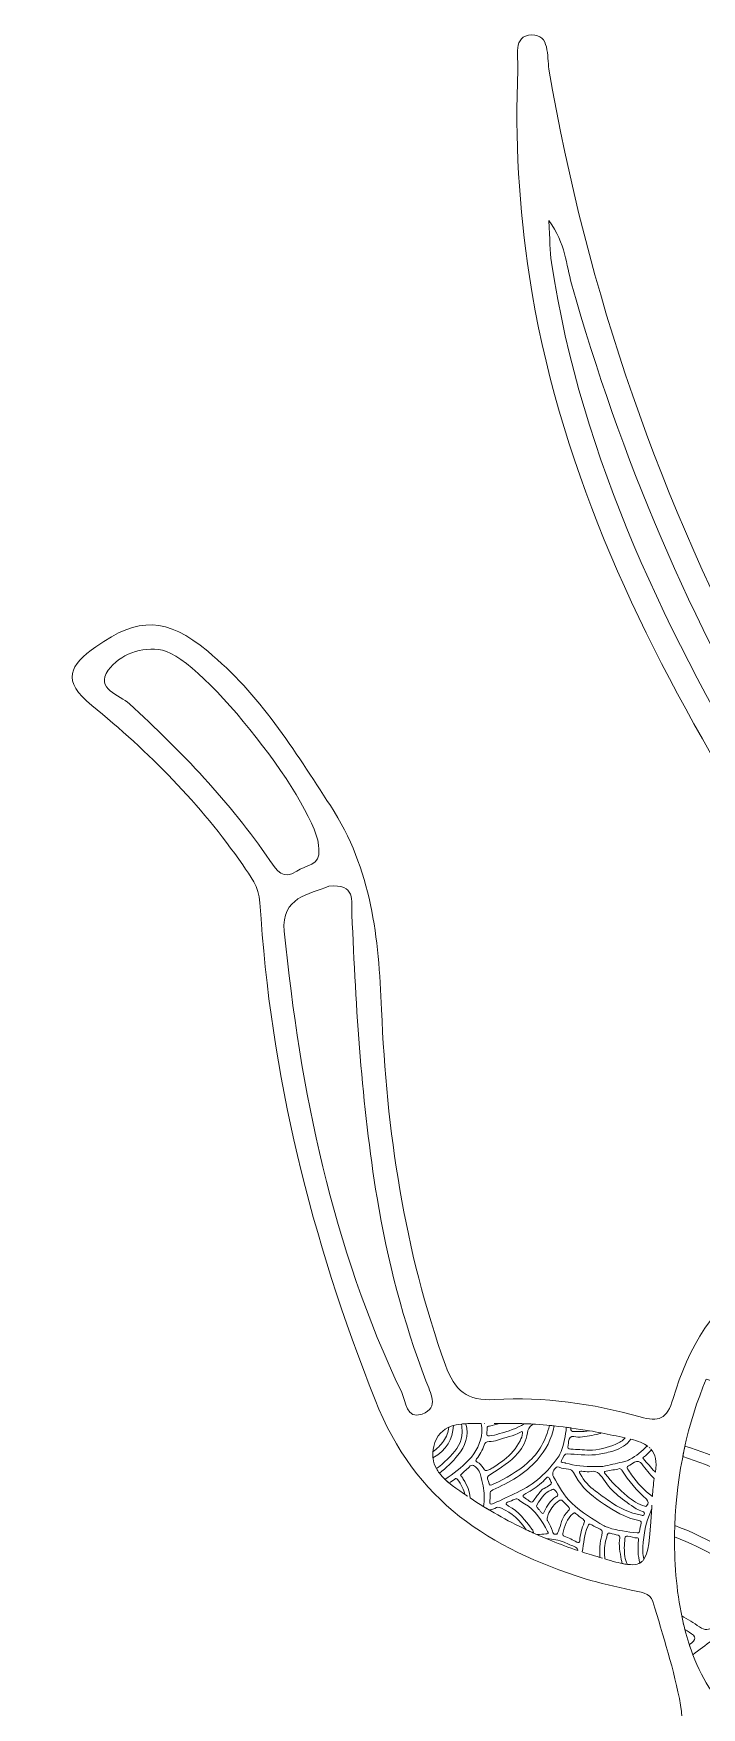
# Model space of a CAD drawing. Extents: x 55 to 1944, y -876 to -124.
# Drawn here: x 55.3 to 195.1, y -484.8 to -134.2 of the extents above; entities that cross this region are included whole.
import ezdxf

# ---------------------------------------------------------------- set-up
doc = ezdxf.new("R2010")
doc.units = 0
doc.header["$MEASUREMENT"] = 0
doc.layers.add('Layer 1', color=7, linetype='Continuous')

# ---------------------------------------------------------------- blocks, each defined once
blk = doc.blocks.new('block 11')
at = {"layer": 'Layer 1', "lineweight": 0}
for points, knots in [([(465.53, -681.74), (455.74, -673.7), (446.63, -664.88), (438.68, -654.95), (433.9, -648.98), (430.92, -643.22), (430.31, -634.54), (427.75, -597.98), (419.68, -562.52), (403.13, -529.38), (397.91, -518.92), (391.98, -509.37), (380.36, -505.09), (369.39, -501.05), (358.79, -495.9), (346.98, -494.41), (336.99, -493.14), (333.99, -488.15), (337.19, -478.57), (338.24, -475.44), (340.22, -472.41), (340.42, -469.25), (340.84, -462.43), (344.61, -460.64), (350.66, -459.22), (374.25, -453.65), (392.23, -442.5), (401.7, -417.59), (413.73, -385.99), (421.8, -353.85), (424.43, -320.38), (424.96, -313.62), (426.73, -308.55), (430.48, -303.45), (439.48, -291.22), (450.22, -280.65), (461.83, -271.01), (466.47, -267.16), (465.74, -264.51), (461.76, -261.01), (453.74, -253.96), (444.7, -253.21), (436.88, -260.48), (415.19, -280.64), (399.55, -304.06), (399.09, -335.07), (399.04, -338.39), (398.92, -341.71), (398.72, -345.01), (397.28, -368.58), (393.46, -391.66), (385.38, -413.96), (383.68, -418.65), (381.35, -420.61), (376.21, -420.28), (368.38, -419.77), (360.3, -419.82), (352.89, -422.31), (343.31, -425.52), (337.3, -424.47), (335.26, -413.28), (334.66, -409.94), (332.41, -406.45), (329.96, -403.96), (322.06, -395.92), (317.16, -386.96), (313.03, -376.07), (309.01, -365.47), (303.76, -355.11), (300.65, -343.95), (300.09, -341.96), (299.09, -339.97), (297.85, -338.32), (295.63, -335.37), (295.74, -333.13), (298.66, -330.71), (310.87, -320.58), (318.38, -307.37), (325.81, -293.43), (341.71, -263.57), (357.48, -233.87), (365.12, -200.58), (369.74, -180.45), (371.11, -160.08), (370.04, -139.51), (369.94, -137.53), (370.46, -134.67), (367.63, -134.44), (364.86, -134.21), (364.77, -136.96), (364.4, -139), (364.23, -139.89), (364.2, -140.8), (364.01, -141.68), (351.55, -198.93), (337.78, -255.61), (297.25, -301.15), (292.68, -306.29), (289.02, -312.32), (285.43, -318.24), (282.91, -322.39), (280.33, -324.21), (275.26, -322.62), (267.33, -320.12), (259.2, -320.49), (251.16, -322.63), (248.58, -323.31), (245.75, -324.56), (244.01, -321.24), (234.85, -303.72), (218.42, -291.67), (209.01, -274.27), (186.45, -232.56), (171.11, -188.42), (163.15, -141.68), (162.69, -139), (163.39, -134.38), (159.53, -134.51), (155.5, -134.64), (156.76, -139.1), (156.64, -141.83), (156.03, -156.32), (156.86, -170.73), (159.06, -185.09), (164.97, -223.62), (181.05, -258.18), (200.68, -291.26), (206.59, -301.22), (208.13, -313.66), (218.74, -321.07), (228.07, -327.59), (234.16, -335.32), (225.61, -347.57), (222.42, -352.15), (224.12, -360.23), (220.81, -364.61), (215.15, -372.09), (210.37, -379.26), (210.68, -388.93), (210.76, -391.48), (208.88, -392.49), (207.13, -393.71), (197.81, -400.22), (192.21, -409.46), (189.13, -420.07), (187.83, -424.52), (186.1, -425.01), (182.2, -423.91), (172.28, -421.12), (162.09, -419.7), (151.81, -420.29), (145.98, -420.63), (143.45, -418.5), (141.49, -413.07), (132.82, -388.98), (129.17, -363.99), (128.1, -338.64), (127.47, -323.53), (126.17, -309.38), (117.4, -295.91), (109.78, -284.21), (102.61, -272.55), (91.74, -263.6), (83.08, -256.47), (77.35, -256.31), (68.32, -262.63), (62.83, -266.47), (61.05, -269.74), (67.45, -274.93), (79.41, -284.63), (90.24, -295.58), (99.05, -308.33), (100.67, -310.69), (102.46, -312.79), (102.67, -316.25), (104.83, -352.29), (113.4, -386.65), (126.75, -420.35), (135.23, -441.78), (150.81, -451.54), (170.72, -457.82), (173.87, -458.82), (177.15, -459.42), (180.37, -460.21), (182.1, -460.63), (184.33, -460.64), (184.91, -462.62), (187.02, -469.79), (189.35, -476.95), (190.7, -484.28), (192.07, -491.73), (187.28, -493.29), (180.71, -494.58), (155.9, -499.48), (133.61, -506.28), (121.87, -533.76), (107.67, -567.01), (99.68, -601.11), (96.64, -636.69), (96.23, -641.45), (95.38, -645.26), (92.7, -649.03), (83.55, -661.93), (72.23, -672.73), (60.49, -683.15), (58.37, -685.03), (55.27, -686.5), (57.64, -690.48), (62.13, -698.05), (75.86, -700.96), (82.91, -695.6), (90.9, -689.54), (98.24, -682.67), (103.4, -674.11), (113.67, -657.07), (122.6, -640.05), (122.3, -618.65), (121.94, -592.74), (126.35, -567.02), (135.64, -542.48), (136.87, -539.22), (137.29, -535.42), (142.46, -535.6), (156.73, -536.11), (170.64, -533.47), (185.48, -529.54), (185.11, -534.46), (184.89, -538.04), (184.58, -541.61), (181.96, -571.96), (180.01, -602.36), (181.05, -632.81), (181.33, -641), (178.66, -643.9), (171.42, -646.74), (149.11, -655.49), (129.94, -666.7), (124.03, -693.71), (116.49, -728.24), (112.78, -762.73), (116.66, -797.77), (117.42, -804.62), (116.08, -809.88), (113.34, -815.5), (106.82, -828.88), (97.93, -840.65), (88.65, -852.16), (86.7, -854.58), (83.44, -856.71), (86.76, -860.6), (92.49, -867.31), (106.38, -867.72), (112.56, -861.12), (124.84, -848.02), (133.11, -832.6), (135.6, -814.93), (136.5, -808.58), (143.82, -805.31), (141.42, -797.89), (139.69, -792.53), (139.53, -786.63), (138.89, -780.94), (135.86, -754.21), (134.28, -727.5), (139.11, -700.76), (140.16, -694.93), (141.97, -691.85), (148.53, -691.31), (156.91, -690.62), (165, -687.84), (172.88, -684.76), (183.61, -680.57), (183.63, -680.61), (185.06, -692), (185.14, -692.6), (185.16, -693.2), (185.26, -693.8), (188.81, -716.51), (193.62, -738.88), (205.51, -758.96), (215.02, -775.02), (228.11, -786.7), (247.47, -788.42), (258.2, -789.37), (269.14, -789.2), (279.9, -788.4), (294.16, -787.34), (305.43, -779.98), (314.49, -769.14), (321.33, -760.95), (326.14, -751.6), (329.98, -741.72), (336.68, -724.47), (340.68, -706.54), (342.47, -688.2), (343.17, -681.02), (345.19, -680.5), (351.14, -683.36), (360.13, -687.68), (369.77, -690.56), (379.7, -691.5), (385.53, -692.05), (387.15, -694.93), (387.97, -700.03), (391.03, -719.16), (391.35, -738.3), (390.7, -757.69), (390.06, -776.56), (382.86, -795.01), (389.29, -814.53), (394.47, -830.24), (400.33, -845.04), (411.4, -857.46), (417.87, -864.73), (426.05, -865.99), (434.67, -861.19), (439.87, -858.29), (441.55, -855.43), (436.82, -850.12), (429, -841.35), (422.1, -831.79), (416.35, -821.48), (412.12, -813.9), (409.38, -807.04), (410.46, -796.96), (413.75, -766.36), (410.68, -735.83), (406.26, -705.17), (401.52, -672.36), (381.77, -655.9), (353.38, -645.64), (352.53, -645.33), (351.68, -644.96), (350.8, -644.79), (347.15, -644.1), (346.13, -641.89), (346.22, -638.31), (347.13, -603.92), (345.26, -569.62), (342.13, -535.39), (341.68, -530.55), (343.12, -529.52), (347.57, -530.85), (358.32, -534.06), (369.43, -535.92), (380.57, -535.46), (387.85, -535.16), (390.44, -538.19), (392.5, -544.38), (399.11, -564.24), (402.05, -584.69), (404.54, -605.4), (406.48, -621.6), (403.12, -638.24), (412.17, -654.08), (420.18, -668.09), (427.68, -681.87), (440.34, -692.21), (448.93, -699.23), (456.72, -699.25), (465.19, -692.38), (469.54, -688.84), (470.66, -685.95), (465.53, -681.74)], [0, 0, 0, 0, 1, 1, 1, 2, 2, 2, 3, 3, 3, 4, 4, 4, 5, 5, 5, 6, 6, 6, 7, 7, 7, 8, 8, 8, 9, 9, 9, 10, 10, 10, 11, 11, 11, 12, 12, 12, 13, 13, 13, 14, 14, 14, 15, 15, 15, 16, 16, 16, 17, 17, 17, 18, 18, 18, 19, 19, 19, 20, 20, 20, 21, 21, 21, 22, 22, 22, 23, 23, 23, 24, 24, 24, 25, 25, 25, 26, 26, 26, 27, 27, 27, 28, 28, 28, 29, 29, 29, 30, 30, 30, 31, 31, 31, 32, 32, 32, 33, 33, 33, 34, 34, 34, 35, 35, 35, 36, 36, 36, 37, 37, 37, 38, 38, 38, 39, 39, 39, 40, 40, 40, 41, 41, 41, 42, 42, 42, 43, 43, 43, 44, 44, 44, 45, 45, 45, 46, 46, 46, 47, 47, 47, 48, 48, 48, 49, 49, 49, 50, 50, 50, 51, 51, 51, 52, 52, 52, 53, 53, 53, 54, 54, 54, 55, 55, 55, 56, 56, 56, 57, 57, 57, 58, 58, 58, 59, 59, 59, 60, 60, 60, 61, 61, 61, 62, 62, 62, 63, 63, 63, 64, 64, 64, 65, 65, 65, 66, 66, 66, 67, 67, 67, 68, 68, 68, 69, 69, 69, 70, 70, 70, 71, 71, 71, 72, 72, 72, 73, 73, 73, 74, 74, 74, 75, 75, 75, 76, 76, 76, 77, 77, 77, 78, 78, 78, 79, 79, 79, 80, 80, 80, 81, 81, 81, 82, 82, 82, 83, 83, 83, 84, 84, 84, 85, 85, 85, 86, 86, 86, 87, 87, 87, 88, 88, 88, 89, 89, 89, 90, 90, 90, 91, 91, 91, 92, 92, 92, 93, 93, 93, 94, 94, 94, 95, 95, 95, 96, 96, 96, 97, 97, 97, 98, 98, 98, 99, 99, 99, 100, 100, 100, 101, 101, 101, 102, 102, 102, 103, 103, 103, 104, 104, 104, 105, 105, 105, 106, 106, 106, 107, 107, 107, 108, 108, 108, 109, 109, 109, 110, 110, 110, 111, 111, 111, 112, 112, 112, 113, 113, 113, 114, 114, 114, 115, 115, 115, 116, 116, 116, 117, 117, 117, 118, 118, 118, 119, 119, 119, 120, 120, 120, 121, 121, 121, 121]), ([(209.91, -297.02), (209.76, -296.76), (209.55, -296.53), (209.4, -296.27), (188.16, -260.63), (169.99, -223.75), (163.66, -182.14), (163.31, -179.81), (163.36, -177.42), (163.12, -173.38), (166.71, -178.28), (166.74, -182.67), (167.86, -186.61), (178.13, -223.04), (192.81, -257.58), (212.22, -290.08), (212.99, -291.38), (213.66, -292.74), (214.56, -293.95), (215.89, -295.74), (215.72, -297.34), (214.03, -298.64), (211.89, -300.3), (210.85, -298.67), (209.91, -297.02)], [0, 0, 0, 0, 1, 1, 1, 2, 2, 2, 3, 3, 3, 4, 4, 4, 5, 5, 5, 6, 6, 6, 7, 7, 7, 8, 8, 8, 8]), ([(104.74, -307.4), (96.41, -295.14), (86.21, -284.59), (75.33, -274.59), (73.34, -272.76), (68.12, -271.45), (70.91, -267.57), (73.3, -264.24), (77.92, -262.5), (82.25, -263.37), (90.83, -265.11), (115.16, -296.48), (114.99, -305.04), (115.44, -308.56), (112.12, -308.35), (110.36, -309.61), (107.51, -311.65), (106.18, -309.51), (104.74, -307.4)], [0, 0, 0, 0, 1, 1, 1, 2, 2, 2, 3, 3, 3, 4, 4, 4, 5, 5, 5, 6, 6, 6, 6]), ([(136.58, -423.34), (133.24, -424.55), (133.22, -420.72), (132.33, -418.85), (117.73, -388.26), (111.1, -355.62), (107.75, -322.18), (107.04, -315.12), (113, -314.45), (117.05, -312.81), (122.78, -312.12), (121.79, -315.92), (121.91, -318.71), (122.75, -338.57), (123.95, -358.4), (127.17, -378.06), (129.33, -391.18), (132.71, -403.95), (137.39, -416.4), (138.3, -418.81), (140.3, -421.99), (136.58, -423.34)], [0, 0, 0, 0, 1, 1, 1, 2, 2, 2, 3, 3, 3, 4, 4, 4, 5, 5, 5, 6, 6, 6, 7, 7, 7, 7]), ([(224.78, -453.87), (220.37, -455.59), (216, -457.28), (211.84, -459.46), (210.67, -460.07), (210.14, -459.11), (209.48, -458.56), (203.41, -453.4), (196.75, -449.38), (189.48, -446.68), (189.87, -435.98), (192.16, -425.05), (196.08, -416.02), (213.49, -421.49), (228.73, -431.7), (241.64, -446.98), (243.32, -448.97), (243.3, -449), (240.85, -449.49), (236.87, -450.3), (232.91, -451.23), (229.06, -452.55), (227.79, -452.99), (227, -452.7), (226.08, -451.76), (215.84, -441.31), (204.33, -434.08), (191.61, -430.03), (191.45, -430.76), (191.29, -431.49), (191.15, -432.23), (203.89, -436.3), (215.62, -443.53), (224.78, -453.87)], [0, 0, 0, 0, 1, 1, 1, 2, 2, 2, 3, 3, 3, 4, 4, 4, 5, 5, 5, 6, 6, 6, 7, 7, 7, 8, 8, 8, 9, 9, 9, 10, 10, 10, 11, 11, 11, 11]), ([(139.03, -430.1), (139.61, -427.73), (140.95, -426.53), (142.64, -425.92), (142.49, -425.98), (142.34, -426.03), (142.2, -426.1), (142.08, -427.1), (141.7, -428.07), (141.08, -428.99), (140.48, -429.87), (139.72, -430.61), (138.85, -431.22), (138.81, -431.67), (138.82, -432.1), (138.87, -432.51), (141.75, -430.83), (143.01, -428.66), (143.16, -425.75), (143, -425.8), (142.84, -425.85), (142.69, -425.9), (143.35, -425.67), (144.07, -425.53), (144.81, -425.44), (144.91, -425.99), (145, -426.54), (144.98, -427.1), (144.99, -429.22), (143.84, -430.78), (142.48, -432.21), (141.59, -433.15), (140.65, -434.01), (139.61, -434.77), (138.88, -433.44), (138.59, -431.91), (139.03, -430.1)], [0, 0, 0, 0, 1, 1, 1, 2, 2, 2, 3, 3, 3, 4, 4, 4, 5, 5, 5, 6, 6, 6, 7, 7, 7, 8, 8, 8, 9, 9, 9, 10, 10, 10, 11, 11, 11, 12, 12, 12, 12]), ([(140.22, -435.7), (141.65, -434.61), (142.94, -433.34), (144.1, -431.95), (145.66, -430.07), (146.39, -427.85), (145.78, -425.36), (146.82, -425.29), (147.89, -425.31), (148.94, -425.31), (149.05, -425.89), (149.12, -426.5), (149.13, -427.16), (148.88, -429.26), (147.98, -431.33), (146.32, -433), (144.81, -434.52), (143.18, -435.87), (141.38, -437.01), (141.65, -437.26), (141.92, -437.51), (142.2, -437.74), (142.63, -437.51), (143.05, -437.27), (143.42, -436.96), (143.62, -436.79), (143.85, -436.78), (144.01, -437.01), (144.76, -438.09), (145.36, -439.23), (145.52, -440.16), (145.71, -440.29), (145.89, -440.41), (146.07, -440.54), (143.95, -439.1), (141.65, -437.61), (140.22, -435.7)], [0, 0, 0, 0, 1, 1, 1, 2, 2, 2, 3, 3, 3, 4, 4, 4, 5, 5, 5, 6, 6, 6, 7, 7, 7, 8, 8, 8, 9, 9, 9, 10, 10, 10, 11, 11, 11, 12, 12, 12, 12]), ([(145.78, -425.36), (145.46, -425.38), (145.13, -425.4), (144.81, -425.44), (145.13, -425.4), (145.46, -425.38), (145.78, -425.36)], [0, 0, 0, 0, 1, 1, 1, 2, 2, 2, 2]), ([(149.59, -429.83), (149.75, -429.33), (150.06, -429.09), (150.61, -429.11), (151.23, -429.13), (151.83, -428.98), (152.41, -428.77), (153.99, -428.22), (155.67, -427.94), (157.17, -427.14), (157.33, -427.06), (157.65, -426.81), (157.64, -427.33), (157.57, -427.9), (157.35, -428.42), (157.09, -428.94), (156.3, -430.53), (155.16, -431.83), (153.76, -432.9), (153, -433.49), (152.2, -434.03), (151.41, -434.57), (151.15, -434.75), (150.87, -434.9), (150.58, -435.02), (149.86, -435.31), (149.8, -435.28), (149.39, -434.62), (149.07, -434.11), (148.65, -433.69), (148.14, -433.38), (147.85, -433.2), (147.76, -433.06), (148, -432.74), (148.68, -431.85), (149.24, -430.9), (149.59, -429.83)], [0, 0, 0, 0, 1, 1, 1, 2, 2, 2, 3, 3, 3, 4, 4, 4, 5, 5, 5, 6, 6, 6, 7, 7, 7, 8, 8, 8, 9, 9, 9, 10, 10, 10, 11, 11, 11, 12, 12, 12, 12]), ([(149.65, -425.31), (149.67, -425.31), (149.7, -425.31), (149.72, -425.31), (149.7, -425.31), (149.67, -425.31), (149.65, -425.31)], [0, 0, 0, 0, 1, 1, 1, 2, 2, 2, 2]), ([(155.83, -425.29), (156.55, -425.3), (157.26, -425.32), (157.98, -425.35), (156.39, -426.38), (154.59, -426.93), (152.77, -427.44), (152.08, -427.64), (151.4, -427.87), (150.67, -427.92), (150.22, -427.95), (150.07, -427.77), (150.11, -427.33), (150.14, -426.97), (150.28, -426.63), (150.22, -426.24), (150.17, -425.97), (150.45, -425.9), (150.68, -425.86), (151.43, -425.74), (152.14, -425.54), (152.82, -425.28), (152.44, -425.28), (152.05, -425.28), (151.67, -425.28), (153.05, -425.27), (154.44, -425.29), (155.83, -425.29)], [0, 0, 0, 0, 1, 1, 1, 2, 2, 2, 3, 3, 3, 4, 4, 4, 5, 5, 5, 6, 6, 6, 7, 7, 7, 8, 8, 8, 9, 9, 9, 9]), ([(157.98, -425.35), (160.08, -425.43), (162.16, -425.58), (164.24, -425.8), (163.9, -425.77), (163.57, -425.73), (163.23, -425.7), (162.56, -428.75), (161.11, -431.39), (158.66, -433.56), (156.56, -435.43), (154.13, -436.75), (151.64, -437.98), (150.85, -438.38), (150.73, -438.31), (150.46, -437.48), (150.13, -436.48), (150.17, -436.53), (151.01, -435.94), (152.97, -434.58), (155.05, -433.39), (156.64, -431.54), (157.71, -430.3), (158.38, -428.88), (158.63, -427.28), (158.74, -426.55), (159.03, -426.07), (159.63, -425.6), (159.69, -425.54), (159.76, -425.49), (159.83, -425.44), (159.21, -425.4), (158.6, -425.37), (157.98, -425.35)], [0, 0, 0, 0, 1, 1, 1, 2, 2, 2, 3, 3, 3, 4, 4, 4, 5, 5, 5, 6, 6, 6, 7, 7, 7, 8, 8, 8, 9, 9, 9, 10, 10, 10, 11, 11, 11, 11]), ([(169.4, -427), (169.1, -427), (168.8, -427), (168.51, -427), (167.79, -426.99), (167.68, -426.92), (167.74, -426.23), (167.41, -426.19), (167.08, -426.14), (166.76, -426.1), (166.69, -427.84), (166.24, -429.5), (165.71, -431.15), (165.58, -431.58), (165.35, -431.96), (165.09, -432.33), (162.85, -435.53), (160.08, -438.12), (156.48, -439.73), (154.85, -440.45), (153.32, -441.36), (151.65, -441.99), (150.71, -442.34), (150.71, -442.32), (150.79, -441.34), (150.82, -440.94), (150.87, -440.52), (150.81, -440.12), (150.75, -439.62), (150.96, -439.42), (151.4, -439.23), (154.84, -437.67), (158.11, -435.83), (160.67, -432.97), (162.53, -430.89), (163.7, -428.48), (164.24, -425.8), (166.71, -426.07), (169.16, -426.42), (171.61, -426.84), (170.9, -426.97), (170.17, -427.03), (169.4, -427)], [0, 0, 0, 0, 1, 1, 1, 2, 2, 2, 3, 3, 3, 4, 4, 4, 5, 5, 5, 6, 6, 6, 7, 7, 7, 8, 8, 8, 9, 9, 9, 10, 10, 10, 11, 11, 11, 12, 12, 12, 13, 13, 13, 14, 14, 14, 14]), ([(174.07, -427.29), (175.74, -427.61), (177.41, -427.96), (179.08, -428.33), (178.55, -428.9), (177.91, -429.34), (177.17, -429.64), (175.36, -430.38), (173.49, -430.89), (171.54, -430.9), (170.25, -430.82), (169, -430.75), (167.74, -430.66), (167.09, -430.62), (167.02, -430.5), (167.14, -429.85), (167.25, -429.31), (167.23, -428.66), (167.58, -428.27), (167.97, -427.81), (168.63, -428.19), (169.16, -428.17), (170.5, -428.11), (171.81, -427.87), (173.11, -427.61), (173.45, -427.54), (173.77, -427.43), (174.07, -427.29)], [0, 0, 0, 0, 1, 1, 1, 2, 2, 2, 3, 3, 3, 4, 4, 4, 5, 5, 5, 6, 6, 6, 7, 7, 7, 8, 8, 8, 9, 9, 9, 9]), ([(171.61, -426.84), (172.43, -426.98), (173.25, -427.13), (174.07, -427.29), (173.25, -427.13), (172.43, -426.98), (171.61, -426.84)], [0, 0, 0, 0, 1, 1, 1, 2, 2, 2, 2]), ([(183.85, -430.1), (183.8, -430.07), (183.76, -430.03), (183.71, -429.99), (182.64, -431.16), (181.38, -432.07), (180.02, -432.87), (179.7, -433.06), (179.35, -433.18), (178.99, -433.27), (177.65, -433.58), (176.32, -433.9), (174.98, -434.2), (174.2, -434.38), (173.39, -434.27), (172.79, -434.33), (170.57, -434.38), (168.57, -434.13), (166.61, -433.6), (166.54, -433.58), (166.47, -433.56), (166.39, -433.55), (165.57, -433.4), (165.57, -433.4), (165.97, -432.63), (166.5, -431.6), (166.51, -431.62), (167.69, -431.7), (169.67, -431.82), (171.65, -432.09), (173.63, -431.76), (174.67, -431.58), (175.69, -431.34), (176.71, -431.03), (178.21, -430.58), (179.39, -429.77), (180.28, -428.6), (181.77, -428.97), (182.97, -429.44), (183.85, -430.1)], [0, 0, 0, 0, 1, 1, 1, 2, 2, 2, 3, 3, 3, 4, 4, 4, 5, 5, 5, 6, 6, 6, 7, 7, 7, 8, 8, 8, 9, 9, 9, 10, 10, 10, 11, 11, 11, 12, 12, 12, 13, 13, 13, 13]), ([(185.41, -435.48), (185.37, -435.44), (185.34, -435.42), (185.31, -435.39), (184.41, -434.57), (183.75, -433.56), (182.9, -432.72), (182.72, -432.54), (182.83, -432.47), (182.95, -432.38), (183.47, -431.96), (183.97, -431.51), (184.41, -431.01), (184.49, -430.93), (184.56, -430.87), (184.64, -430.86), (184.59, -430.8), (184.53, -430.74), (184.48, -430.68), (185.45, -431.75), (185.79, -433.26), (185.41, -435.48)], [0, 0, 0, 0, 1, 1, 1, 2, 2, 2, 3, 3, 3, 4, 4, 4, 5, 5, 5, 6, 6, 6, 7, 7, 7, 7]), ([(184.31, -430.5), (184.24, -430.43), (184.16, -430.36), (184.09, -430.29), (184.16, -430.36), (184.24, -430.43), (184.31, -430.5)], [0, 0, 0, 0, 1, 1, 1, 2, 2, 2, 2]), ([(148.83, -436.07), (149.23, -437.61), (149.6, -439.16), (149.61, -440.34), (149.64, -441.29), (149.57, -442.03), (149.43, -442.69), (149.84, -442.95), (150.25, -443.2), (150.67, -443.44), (150.75, -443.4), (150.85, -443.38), (150.97, -443.37), (151.27, -443.36), (151.56, -443.25), (151.8, -443.08), (152.26, -442.75), (152.68, -442.81), (153.18, -443.04), (155.39, -444.05), (157.06, -445.62), (158.4, -447.56), (154.35, -445.63), (150.42, -443.42), (146.64, -440.91), (146.54, -439.58), (146.09, -438.26), (145.19, -436.96), (145.04, -436.73), (144.98, -436.45), (144.72, -436.28), (144.55, -436.17), (144.66, -436.07), (144.76, -435.98), (145.4, -435.39), (146.04, -434.79), (146.69, -434.21), (146.97, -433.95), (147.27, -434.04), (147.55, -434.24), (148.19, -434.7), (148.64, -435.31), (148.83, -436.07)], [0, 0, 0, 0, 1, 1, 1, 2, 2, 2, 3, 3, 3, 4, 4, 4, 5, 5, 5, 6, 6, 6, 7, 7, 7, 8, 8, 8, 9, 9, 9, 10, 10, 10, 11, 11, 11, 12, 12, 12, 13, 13, 13, 14, 14, 14, 14]), ([(175.59, -447.12), (175.29, -447.02), (174.98, -446.93), (174.71, -446.77), (172.33, -445.35), (169.97, -443.95), (167.92, -442.01), (166.22, -440.4), (165.26, -438.38), (164.08, -436.47), (163.72, -435.89), (164.13, -434.8), (164.75, -434.48), (164.93, -434.39), (165.11, -434.38), (165.29, -434.47), (165.9, -434.77), (166.57, -434.82), (167.23, -434.87), (167.74, -434.92), (168.06, -435.11), (168.3, -435.6), (169.42, -437.9), (171.13, -439.67), (173.19, -441.18), (175.24, -442.67), (177.34, -444.02), (179.69, -444.99), (180.43, -445.3), (181.21, -445.43), (181.97, -445.66), (182.22, -445.73), (182.49, -445.81), (182.47, -446.08), (182.32, -446.76), (182.21, -447.36), (182.07, -447.95), (182.01, -448.2), (181.81, -448.25), (181.59, -448.22), (179.57, -447.97), (177.54, -447.78), (175.59, -447.12)], [0, 0, 0, 0, 1, 1, 1, 2, 2, 2, 3, 3, 3, 4, 4, 4, 5, 5, 5, 6, 6, 6, 7, 7, 7, 8, 8, 8, 9, 9, 9, 10, 10, 10, 11, 11, 11, 12, 12, 12, 13, 13, 13, 14, 14, 14, 14]), ([(184.8, -440.59), (184.8, -440.59), (184.8, -440.59), (184.8, -440.59), (183.09, -439.34), (181.66, -437.81), (180.44, -436.05), (180.15, -435.64), (179.89, -435.21), (179.61, -434.8), (179.44, -434.54), (179.51, -434.36), (179.77, -434.21), (180.2, -433.96), (180.61, -433.67), (181.05, -433.43), (181.64, -433.1), (182.21, -433.24), (182.6, -433.79), (183.37, -434.87), (184.22, -435.89), (185.18, -436.8), (185.18, -436.8), (185.18, -436.8), (185.18, -436.8), (184.98, -438.05), (184.88, -439.32), (184.8, -440.59)], [0, 0, 0, 0, 1, 1, 1, 2, 2, 2, 3, 3, 3, 4, 4, 4, 5, 5, 5, 6, 6, 6, 7, 7, 7, 8, 8, 8, 9, 9, 9, 9]), ([(139.61, -434.77), (139.79, -435.09), (139.99, -435.4), (140.22, -435.7), (139.99, -435.4), (139.79, -435.09), (139.61, -434.77)], [0, 0, 0, 0, 1, 1, 1, 2, 2, 2, 2]), ([(163.38, -438.16), (162.97, -438.41), (162.6, -438.72), (162.14, -438.89), (161.84, -439), (161.62, -439.24), (161.42, -439.48), (160.94, -440.07), (160.47, -440.67), (160.05, -441.3), (159.65, -441.9), (159.53, -441.92), (158.96, -441.51), (158.62, -441.26), (158.28, -441), (157.92, -440.77), (157.63, -440.59), (157.69, -440.47), (157.91, -440.28), (158.45, -439.85), (159.07, -439.56), (159.65, -439.2), (160.75, -438.53), (161.69, -437.67), (162.58, -436.76), (162.91, -436.42), (163.09, -436.47), (163.26, -436.87), (163.4, -437.17), (163.55, -437.47), (163.65, -437.68), (163.67, -437.98), (163.52, -438.07), (163.38, -438.16)], [0, 0, 0, 0, 1, 1, 1, 2, 2, 2, 3, 3, 3, 4, 4, 4, 5, 5, 5, 6, 6, 6, 7, 7, 7, 8, 8, 8, 9, 9, 9, 10, 10, 10, 11, 11, 11, 11]), ([(175.74, -441.53), (174.78, -440.85), (173.82, -440.15), (172.86, -439.45), (171.53, -438.5), (170.47, -437.31), (169.7, -435.85), (169.62, -435.7), (169.43, -435.53), (169.57, -435.35), (169.67, -435.21), (169.88, -435.3), (170.04, -435.31), (170.5, -435.35), (170.96, -435.4), (171.59, -435.45), (172.96, -434.98), (173.77, -435.79), (174.56, -437), (176.28, -439.64), (178.8, -441.46), (181.41, -443.15), (181.8, -443.41), (182.27, -443.56), (182.72, -443.74), (183, -443.84), (183.2, -443.97), (183.09, -444.3), (183, -444.62), (182.74, -444.56), (182.5, -444.52), (180.01, -444.05), (177.79, -442.99), (175.74, -441.53)], [0, 0, 0, 0, 1, 1, 1, 2, 2, 2, 3, 3, 3, 4, 4, 4, 5, 5, 5, 6, 6, 6, 7, 7, 7, 8, 8, 8, 9, 9, 9, 10, 10, 10, 11, 11, 11, 11]), ([(179.52, -440.51), (177.82, -439.13), (176.28, -437.59), (174.92, -435.87), (174.61, -435.47), (174.68, -435.39), (175.11, -435.28), (176.04, -435.03), (177.02, -435.08), (177.88, -434.76), (178.18, -434.75), (178.3, -434.92), (178.41, -435.1), (179.77, -437.4), (181.58, -439.32), (183.53, -441.13), (183.99, -441.57), (184, -442.12), (183.59, -442.58), (183.47, -442.71), (183.37, -442.67), (183.24, -442.64), (181.8, -442.27), (180.63, -441.42), (179.52, -440.51)], [0, 0, 0, 0, 1, 1, 1, 2, 2, 2, 3, 3, 3, 4, 4, 4, 5, 5, 5, 6, 6, 6, 7, 7, 7, 8, 8, 8, 8]), ([(159.83, -447.93), (159.8, -447.76), (159.7, -447.58), (159.59, -447.44), (158.16, -445.62), (156.86, -443.68), (154.7, -442.61), (154.56, -442.54), (154.45, -442.44), (154.34, -442.34), (154.09, -442.11), (154.11, -441.92), (154.45, -441.82), (155.02, -441.66), (155.54, -441.36), (156.08, -441.13), (156.35, -441.02), (156.55, -441.04), (156.79, -441.24), (157.17, -441.56), (157.58, -441.86), (158.01, -442.11), (160.33, -443.46), (161.65, -445.64), (162.87, -447.9), (163.09, -448.3), (162.98, -448.45), (162.51, -448.45), (161.94, -448.44), (161.37, -448.53), (160.7, -448.59), (160.69, -448.59), (160.68, -448.59), (160.67, -448.59), (161.36, -448.9), (162.06, -449.2), (162.76, -449.49), (163.96, -449.48), (165.18, -449.72), (166.34, -450.19), (167.14, -450.52), (167.93, -450.88), (168.73, -451.22), (169.02, -451.34), (169.18, -451.54), (169.17, -451.86), (169.17, -451.87), (169.17, -451.89), (169.17, -451.9), (165.49, -450.66), (161.9, -449.21), (158.4, -447.56), (158.91, -447.8), (159.42, -448.03), (159.93, -448.26), (159.89, -448.17), (159.86, -448.06), (159.83, -447.93)], [0, 0, 0, 0, 1, 1, 1, 2, 2, 2, 3, 3, 3, 4, 4, 4, 5, 5, 5, 6, 6, 6, 7, 7, 7, 8, 8, 8, 9, 9, 9, 10, 10, 10, 11, 11, 11, 12, 12, 12, 13, 13, 13, 14, 14, 14, 15, 15, 15, 16, 16, 16, 17, 17, 17, 18, 18, 18, 19, 19, 19, 19]), ([(164.59, -440.68), (163.46, -441.42), (162.79, -442.52), (162.2, -443.68), (162.11, -443.85), (162.1, -444.11), (161.86, -444.14), (161.61, -444.18), (161.53, -443.94), (161.41, -443.79), (161.28, -443.63), (161.18, -443.45), (161.04, -443.31), (160.39, -442.68), (160.43, -442.6), (160.97, -441.8), (161.67, -440.77), (162.36, -439.73), (163.58, -439.24), (163.73, -439.17), (163.89, -439.12), (164.08, -439.05), (164.5, -439.27), (164.75, -439.65), (164.96, -440.05), (165.15, -440.41), (164.82, -440.53), (164.59, -440.68)], [0, 0, 0, 0, 1, 1, 1, 2, 2, 2, 3, 3, 3, 4, 4, 4, 5, 5, 5, 6, 6, 6, 7, 7, 7, 8, 8, 8, 9, 9, 9, 9]), ([(165.18, -441.52), (165.51, -441.28), (165.76, -441.26), (166.05, -441.57), (166.41, -441.96), (166.77, -442.35), (167.17, -442.72), (167.5, -443.03), (167.49, -443.28), (167.19, -443.61), (166.58, -444.26), (166.03, -444.96), (165.79, -445.84), (165.61, -446.54), (165.36, -447.22), (165.11, -447.89), (165, -448.18), (164.94, -448.51), (164.52, -448.52), (164.08, -448.53), (163.99, -448.19), (163.88, -447.88), (163.63, -447.14), (163.3, -446.44), (162.92, -445.76), (162.83, -445.62), (162.73, -445.48), (162.77, -445.17), (162.86, -444.87), (162.95, -444.43), (163.14, -444.03), (163.62, -443.04), (164.28, -442.18), (165.18, -441.52)], [0, 0, 0, 0, 1, 1, 1, 2, 2, 2, 3, 3, 3, 4, 4, 4, 5, 5, 5, 6, 6, 6, 7, 7, 7, 8, 8, 8, 9, 9, 9, 10, 10, 10, 11, 11, 11, 11]), ([(168.98, -450.14), (168.12, -449.71), (167.29, -449.22), (166.36, -448.94), (166.09, -448.86), (166.02, -448.69), (166.04, -448.37), (166.42, -446.84), (166.9, -445.29), (168.21, -444.16), (168.38, -444.01), (168.49, -443.97), (168.68, -444.13), (169.22, -444.56), (169.76, -444.97), (170.32, -445.38), (170.57, -445.56), (170.63, -445.77), (170.52, -446.05), (170.03, -447.28), (169.68, -448.54), (169.58, -449.86), (169.54, -450.24), (169.31, -450.31), (168.98, -450.14)], [0, 0, 0, 0, 1, 1, 1, 2, 2, 2, 3, 3, 3, 4, 4, 4, 5, 5, 5, 6, 6, 6, 7, 7, 7, 8, 8, 8, 8]), ([(182.83, -453.98), (182.89, -453.91), (182.95, -453.83), (183.01, -453.75), (182.87, -453.18), (182.8, -452.64), (182.76, -452.2), (182.85, -449.37), (183.18, -446.92), (184.12, -444.59), (184.31, -444.1), (184.47, -443.6), (184.65, -443.11), (184.66, -442.89), (184.68, -442.66), (184.69, -442.43), (184.66, -442.91), (184.64, -443.4), (184.6, -443.88), (184.22, -449.5), (184.01, -452.6), (182.83, -453.98)], [0, 0, 0, 0, 1, 1, 1, 2, 2, 2, 3, 3, 3, 4, 4, 4, 5, 5, 5, 6, 6, 6, 7, 7, 7, 7]), ([(170.13, -452.22), (170.39, -450.43), (170.53, -448.59), (171.28, -446.89), (171.55, -446.26), (171.55, -446.26), (172.15, -446.56), (172.71, -446.85), (173.27, -447.14), (173.83, -447.42), (174.16, -447.59), (174.34, -447.84), (174.3, -448.17), (174.26, -448.99), (173.91, -449.69), (173.85, -450.46), (173.77, -451.44), (173.75, -452.41), (173.8, -453.37), (173.98, -453.42), (174.15, -453.47), (174.32, -453.52), (173.61, -453.31), (172.86, -453.08), (172.05, -452.83), (171.41, -452.64), (170.77, -452.43), (170.13, -452.22)], [0, 0, 0, 0, 1, 1, 1, 2, 2, 2, 3, 3, 3, 4, 4, 4, 5, 5, 5, 6, 6, 6, 7, 7, 7, 8, 8, 8, 9, 9, 9, 9]), ([(174.75, -452.25), (174.7, -451.01), (175.03, -449.83), (175.35, -448.65), (175.44, -448.33), (175.63, -448.19), (175.97, -448.29), (176.52, -448.45), (177.08, -448.6), (177.64, -448.73), (177.93, -448.81), (178.04, -448.99), (177.98, -449.27), (177.68, -450.79), (178.05, -452.29), (178.28, -453.77), (178.33, -454.07), (178.39, -454.35), (178.47, -454.63), (178.66, -454.67), (178.85, -454.71), (179.03, -454.74), (177.9, -454.55), (176.52, -454.18), (174.81, -453.67), (174.83, -453.67), (174.84, -453.68), (174.85, -453.68), (174.81, -453.21), (174.77, -452.73), (174.75, -452.25)], [0, 0, 0, 0, 1, 1, 1, 2, 2, 2, 3, 3, 3, 4, 4, 4, 5, 5, 5, 6, 6, 6, 7, 7, 7, 8, 8, 8, 9, 9, 9, 10, 10, 10, 10]), ([(189.48, -446.68), (189.45, -447.47), (189.43, -448.26), (189.42, -449.05), (189.43, -448.26), (189.45, -447.47), (189.48, -446.68)], [0, 0, 0, 0, 1, 1, 1, 2, 2, 2, 2]), ([(179.04, -454.74), (179.22, -454.77), (179.39, -454.79), (179.56, -454.81), (179.38, -454.25), (179.08, -453.73), (179.02, -453.14), (178.96, -452.55), (178.95, -451.96), (178.92, -451.37), (178.97, -450.7), (178.95, -450.03), (179.05, -449.37), (179.1, -449), (179.27, -448.87), (179.64, -448.91), (180.32, -448.99), (180.94, -449.31), (181.65, -449.27), (181.9, -449.25), (181.88, -449.56), (181.87, -449.76), (181.84, -450.59), (181.75, -451.41), (181.8, -452.25), (181.85, -453.03), (181.96, -453.79), (182.14, -454.54), (182.31, -454.45), (182.46, -454.34), (182.6, -454.21), (181.85, -454.9), (180.73, -455.02), (179.04, -454.74)], [0, 0, 0, 0, 1, 1, 1, 2, 2, 2, 3, 3, 3, 4, 4, 4, 5, 5, 5, 6, 6, 6, 7, 7, 7, 8, 8, 8, 9, 9, 9, 10, 10, 10, 11, 11, 11, 11]), ([(189.42, -449.05), (195.71, -451.48), (201.63, -454.93), (207.17, -459.44), (208.71, -460.69), (208.67, -461.22), (206.92, -462.1), (203.66, -463.73), (200.61, -465.73), (197.65, -467.84), (196.56, -468.62), (195.8, -468.68), (194.65, -467.9), (193.43, -467.07), (192.19, -466.31), (190.93, -465.59), (191.03, -466.06), (191.13, -466.52), (191.24, -466.98), (189.95, -461.43), (189.36, -455.31), (189.42, -449.05)], [0, 0, 0, 0, 1, 1, 1, 2, 2, 2, 3, 3, 3, 4, 4, 4, 5, 5, 5, 6, 6, 6, 7, 7, 7, 7]), ([(268.69, -449.43), (292.31, -450.25), (314.75, -458.17), (333.94, -473.72), (334.03, -473.46), (334.12, -473.19), (334.21, -472.93), (333.57, -474.83), (332.86, -476.71), (332.06, -478.57), (330.77, -481.55), (329.31, -484.16), (327.25, -485.97), (313.96, -474.77), (298.32, -467.52), (280.28, -464.7), (249.66, -459.91), (223.07, -467.03), (200.72, -485.5), (201.28, -485.98), (201.85, -486.41), (202.45, -486.79), (200.21, -485.39), (198.34, -483.27), (196.62, -480.54), (195.14, -478.2), (193.9, -475.55), (192.89, -472.69), (193.02, -473.04), (193.14, -473.39), (193.28, -473.74), (195.89, -471.69), (198.61, -469.74), (201.43, -467.91), (220, -455.83), (241.46, -449.44), (268.69, -449.43)], [0, 0, 0, 0, 1, 1, 1, 2, 2, 2, 3, 3, 3, 4, 4, 4, 5, 5, 5, 6, 6, 6, 7, 7, 7, 8, 8, 8, 9, 9, 9, 10, 10, 10, 11, 11, 11, 12, 12, 12, 12]), ([(182.61, -454.2), (182.68, -454.14), (182.74, -454.08), (182.8, -454.01), (182.74, -454.08), (182.68, -454.14), (182.61, -454.2)], [0, 0, 0, 0, 1, 1, 1, 2, 2, 2, 2]), ([(192.55, -471.58), (192.54, -471.59), (192.53, -471.6), (192.52, -471.6), (192.64, -471.97), (192.76, -472.32), (192.89, -472.68), (192.25, -470.88), (191.71, -468.99), (191.25, -467.03), (191.36, -467.5), (191.47, -467.96), (191.59, -468.42), (191.9, -468.61), (192.2, -468.79), (192.5, -468.99), (194.06, -469.99), (194.01, -470.54), (192.55, -471.58)], [0, 0, 0, 0, 1, 1, 1, 2, 2, 2, 3, 3, 3, 4, 4, 4, 5, 5, 5, 6, 6, 6, 6])]:
    blk.add_open_spline(points, degree=3, knots=knots, dxfattribs=at)
blk = doc.blocks.new('block 10')
at = {"layer": 'Layer 1'}
blk.add_blockref('block 11', (0, 0), dxfattribs=at)

msp = doc.modelspace()

# ---------------------------------------------------------------- block references
at = {"layer": 'Layer 1'}
msp.add_blockref('block 10', (0, 0), dxfattribs=at)

doc.saveas('drawing.dxf')
